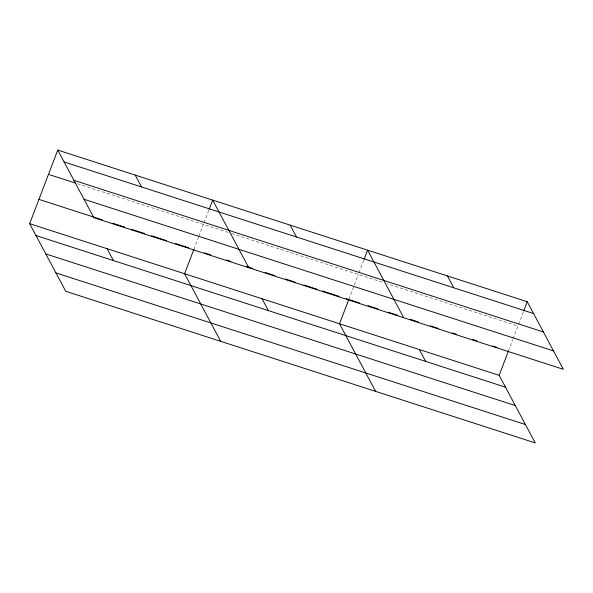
<?xml version="1.0" encoding="UTF-8"?>
<svg xmlns="http://www.w3.org/2000/svg" width="593" height="593" viewBox="0 0 593 593"><rect width="100%" height="100%" fill="white"/><g stroke="black" fill="none" stroke-linecap="round" stroke-linejoin="round"><path stroke-width="0.44" stroke-dasharray="2.96 2.22" d="M193.859 249.431L198.47 237.348M198.803 236.488L203.414 224.406M204.051 222.731L208.847 210.167M348.795 299.472L358.35 274.448M358.987 272.773L363.783 260.208M508.423 351.034L512.708 339.811M513.041 338.951L517.978 326.009L387.296 283.795M518.623 324.334L523.419 311.762M77.527 183.748L228.06 232.367M231.581 233.501L383.782 282.661"/><path stroke-width="0.89" d="M29.65 223.687L499.15 375.325L535.249 442.927L65.749 291.289L29.65 223.687L57.751 150.073L527.251 301.711L563.35 369.313L93.85 217.675L57.751 150.073M193.859 249.431L184.586 273.729L220.685 341.331M209.166 209.329L212.687 200.115L248.786 267.717M364.102 259.371L367.623 250.157L403.722 317.759M499.15 375.325L508.423 351.034M523.738 310.925L527.251 301.711M64.081 161.933L533.589 313.571M73.903 180.324L543.41 331.969M48.478 174.364L75.771 183.178M84.021 199.278L553.528 350.923M38.923 199.389L102.307 219.862M112.87 223.279L115.509 224.132M116.391 224.413L124.315 226.971M131.357 229.246L144.559 233.509M151.6 235.784L166.566 240.617M175.372 243.464L188.574 247.726M204.422 252.848L210.582 254.834M226.43 259.956L230.833 261.372M246.681 266.494L252.84 268.481M265.167 272.461L271.327 274.455M272.209 274.737L274.848 275.589M285.411 279.006L295.099 282.135M303.898 284.974L317.107 289.243M322.384 290.948L339.114 296.352M346.156 298.62L348.795 299.472L339.522 323.771L375.621 391.373M349.67 299.761L359.321 302.875M368.09 305.706L377.741 308.827M388.267 312.222L397.91 315.343M410.193 319.308L418.087 321.858M430.362 325.824L438.257 328.374M452.296 332.903L456.677 334.319M472.465 339.418L476.854 340.834M492.642 345.934L497.023 347.35M35.98 235.54L505.488 387.185M45.802 253.937L515.31 405.582M55.927 272.891L525.428 424.536M447.441 275.938L453.771 287.79M419.34 349.544L425.67 361.404M290.155 225.132L296.485 236.992M262.054 298.746L268.384 310.606M135.219 175.091L141.549 186.951M107.118 248.704L113.448 260.564"/></g></svg>
